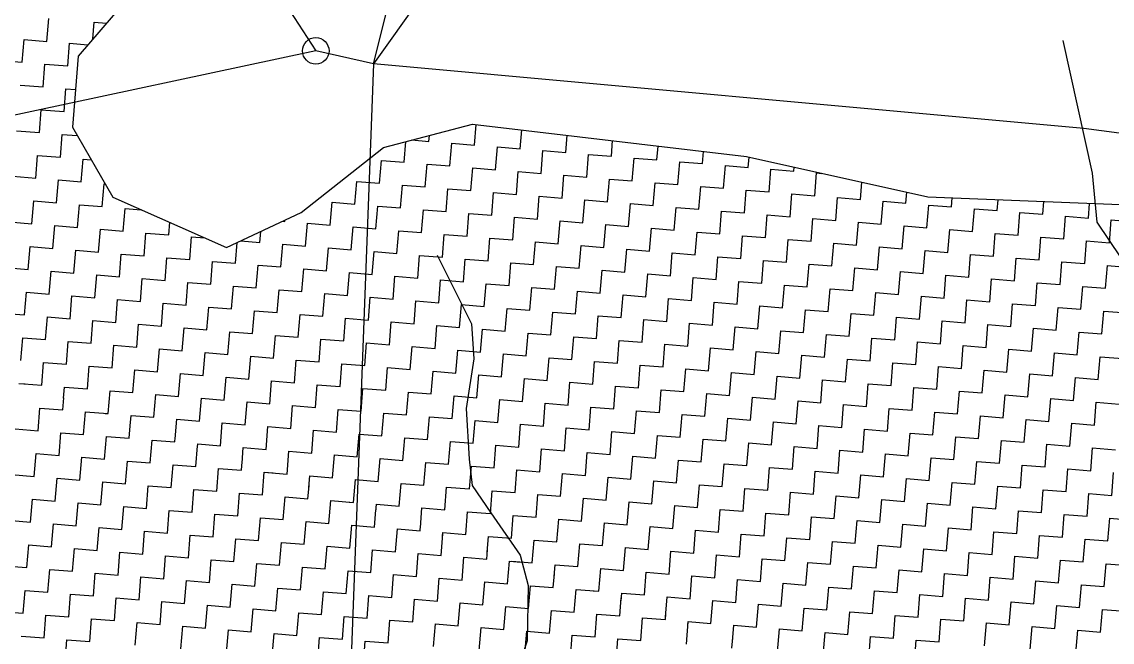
# Model space of a CAD drawing. Header units: metres. Extents: x 286589 to 288713, y 2001360 to 2004418.
# Drawn here: x 286990.5 to 287240, y 2003265.2 to 2003407.2 of the extents above; entities that cross this region are included whole.
import ezdxf

# ---------------------------------------------------------------- set-up
doc = ezdxf.new("R2010")
doc.units = ezdxf.units.M
doc.header["$MEASUREMENT"] = 0
for name, color, linetype in [('LINE_WATER', 4, 'Continuous'), ('POLY_HATCH', 12, 'Continuous'), ('POLY_PARCEL', 6, 'Continuous')]:
    doc.layers.add(name, color=color, linetype=linetype)

msp = doc.modelspace()

# ---------------------------------------------------------------- linework, layer by layer
msp.add_circle((287057.8, 2003400.57), 3.04)
at = {"layer": 'LINE_WATER'}
for p, q in [((287235.52, 2003372.61), (287228.86, 2003402.93)), ((287236.59, 2003361.4), (287235.52, 2003372.61)), ((287244.74, 2003349.23), (287236.59, 2003361.4)), ((287085.57, 2003353.79), (287093.42, 2003338.06)), ((287093.42, 2003338.06), (287093.96, 2003330.08)), ((287093.96, 2003330.08), (287092.24, 2003318.7)), ((287092.24, 2003318.7), (287092.89, 2003307.14)), ((287092.89, 2003307.14), (287093.59, 2003301.12)), ((287093.59, 2003301.12), (287097.84, 2003294.82)), ((287097.84, 2003294.82), (287104.6, 2003285.14)), ((287104.6, 2003285.14), (287106.42, 2003278.24)), ((287106.42, 2003278.24), (287106.18, 2003265.55)), ((287106.18, 2003265.55), (287104.09, 2003259.37))]:
    msp.add_line(p, q, dxfattribs=at)
at = {"layer": 'POLY_HATCH'}
for p, q in [((287013.8, 2003411.44), (287003.44, 2003399.39)), ((287003.44, 2003399.39), (287002.11, 2003383.09)), ((287002.11, 2003383.09), (287011.36, 2003367.09)), ((287073.28, 2003378.46), (287093.66, 2003383.83)), ((287093.66, 2003383.83), (287156.4, 2003376.37)), ((287054.48, 2003363.58), (287073.28, 2003378.46)), ((287156.4, 2003376.37), (287197.87, 2003367.13)), ((287011.36, 2003367.09), (287037.4, 2003355.59)), ((287197.87, 2003367.13), (287253.99, 2003364.9)), ((287037.4, 2003355.59), (287054.48, 2003363.58))]:
    msp.add_line(p, q, dxfattribs=at)
at = {"layer": 'POLY_HATCH', "linetype": 'Continuous'}
for p, q in [((286996.27, 2003402.75), (286996.69, 2003407.97)), ((287006.82, 2003403.32), (287007.13, 2003407.12)), ((287007.13, 2003407.12), (287009.89, 2003406.89)), ((286990.62, 2003397.96), (286991.05, 2003403.17)), ((286991.05, 2003403.17), (286996.27, 2003402.75)), ((287001.06, 2003397.11), (287001.48, 2003402.32)), ((287001.48, 2003402.32), (287005.67, 2003401.98)), ((286985.4, 2003398.38), (286990.62, 2003397.96)), ((286995.41, 2003392.31), (286995.84, 2003397.53)), ((286995.84, 2003397.53), (287001.06, 2003397.11)), ((286990.2, 2003392.74), (286995.41, 2003392.31)), ((287000.21, 2003386.67), (287000.63, 2003391.89)), ((287000.63, 2003391.89), (287002.81, 2003391.71)), ((286994.56, 2003381.88), (286994.99, 2003387.09)), ((286994.99, 2003387.09), (287000.21, 2003386.67)), ((287094.13, 2003379.01), (287094.52, 2003383.73)), ((286989.35, 2003382.3), (286994.56, 2003381.88)), ((286999.36, 2003376.23), (286999.78, 2003381.45)), ((286999.78, 2003381.45), (287003.22, 2003381.17)), ((287083.7, 2003379.86), (287083.81, 2003381.23)), ((287104.57, 2003378.16), (287104.92, 2003382.49)), ((287115.01, 2003377.31), (287115.33, 2003381.25)), ((287078.05, 2003375.07), (287078.44, 2003379.82)), ((287079.82, 2003380.18), (287083.7, 2003379.86)), ((287088.49, 2003374.22), (287088.91, 2003379.44)), ((287088.91, 2003379.44), (287094.13, 2003379.01)), ((287098.93, 2003373.37), (287099.35, 2003378.59)), ((287099.35, 2003378.59), (287104.57, 2003378.16)), ((287125.44, 2003376.46), (287125.73, 2003380.02)), ((287135.88, 2003375.61), (287136.14, 2003378.78)), ((286993.71, 2003371.44), (286994.14, 2003376.66)), ((286994.14, 2003376.66), (286999.36, 2003376.23)), ((287004.15, 2003370.59), (287004.57, 2003375.81)), ((287004.57, 2003375.81), (287006.41, 2003375.66)), ((287072.41, 2003370.28), (287072.84, 2003375.5)), ((287072.84, 2003375.5), (287078.05, 2003375.07)), ((287109.36, 2003372.52), (287109.79, 2003377.74)), ((287109.79, 2003377.74), (287115.01, 2003377.31)), ((287119.8, 2003371.67), (287120.22, 2003376.89)), ((287120.22, 2003376.89), (287125.44, 2003376.46)), ((287130.23, 2003370.82), (287130.66, 2003376.04)), ((287130.66, 2003376.04), (287135.88, 2003375.61)), ((287146.31, 2003374.76), (287146.54, 2003377.54)), ((287156.75, 2003373.91), (287156.94, 2003376.25)), ((287082.85, 2003369.43), (287083.27, 2003374.65)), ((287083.27, 2003374.65), (287088.49, 2003374.22)), ((287093.28, 2003368.58), (287093.71, 2003373.8)), ((287093.71, 2003373.8), (287098.93, 2003373.37)), ((287103.72, 2003367.73), (287104.14, 2003372.94)), ((287104.14, 2003372.94), (287109.36, 2003372.52)), ((287140.67, 2003369.97), (287141.1, 2003375.19)), ((287141.1, 2003375.19), (287146.31, 2003374.76)), ((287151.11, 2003369.12), (287151.53, 2003374.33)), ((287151.53, 2003374.33), (287156.75, 2003373.91)), ((287161.54, 2003368.27), (287161.97, 2003373.48)), ((287161.97, 2003373.48), (287167.19, 2003373.06)), ((287167.19, 2003373.06), (287167.26, 2003373.95)), ((286988.49, 2003371.87), (286993.71, 2003371.44)), ((286998.51, 2003365.8), (286998.93, 2003371.02)), ((286998.93, 2003371.02), (287004.15, 2003370.59)), ((287066.77, 2003365.49), (287067.19, 2003370.7)), ((287067.19, 2003370.7), (287072.41, 2003370.28)), ((287114.15, 2003366.88), (287114.58, 2003372.09)), ((287114.58, 2003372.09), (287119.8, 2003371.67)), ((287124.59, 2003366.03), (287125.02, 2003371.24)), ((287125.02, 2003371.24), (287130.23, 2003370.82)), ((287135.03, 2003365.17), (287135.45, 2003370.39)), ((287135.45, 2003370.39), (287140.67, 2003369.97)), ((287171.98, 2003367.42), (287172.4, 2003372.63)), ((287172.4, 2003372.63), (287173.61, 2003372.53)), ((287182.42, 2003366.56), (287182.74, 2003370.5)), ((287008.94, 2003364.95), (287009.37, 2003370.16)), ((287009.37, 2003370.16), (287009.6, 2003370.15)), ((287077.2, 2003364.64), (287077.63, 2003369.85)), ((287077.63, 2003369.85), (287082.85, 2003369.43)), ((287087.64, 2003363.78), (287088.06, 2003369)), ((287088.06, 2003369), (287093.28, 2003368.58)), ((287098.07, 2003362.93), (287098.5, 2003368.15)), ((287098.5, 2003368.15), (287103.72, 2003367.73)), ((287145.46, 2003364.32), (287145.89, 2003369.54)), ((287145.89, 2003369.54), (287151.11, 2003369.12)), ((287155.9, 2003363.47), (287156.32, 2003368.69)), ((287156.32, 2003368.69), (287161.54, 2003368.27)), ((287192.85, 2003365.71), (287193.05, 2003368.2)), ((286992.86, 2003361), (286993.29, 2003366.22)), ((286993.29, 2003366.22), (286998.51, 2003365.8)), ((287003.3, 2003360.15), (287003.72, 2003365.37)), ((287003.72, 2003365.37), (287008.94, 2003364.95)), ((287061.12, 2003360.69), (287061.55, 2003365.91)), ((287061.55, 2003365.91), (287066.77, 2003365.49)), ((287108.51, 2003362.08), (287108.94, 2003367.3)), ((287108.94, 2003367.3), (287114.15, 2003366.88)), ((287118.95, 2003361.23), (287119.37, 2003366.45)), ((287119.37, 2003366.45), (287124.59, 2003366.03)), ((287129.38, 2003360.38), (287129.81, 2003365.6)), ((287129.81, 2003365.6), (287135.03, 2003365.17)), ((287166.34, 2003362.62), (287166.76, 2003367.84)), ((287166.76, 2003367.84), (287171.98, 2003367.42)), ((287176.77, 2003361.77), (287177.2, 2003366.99)), ((287177.2, 2003366.99), (287182.42, 2003366.56)), ((287187.21, 2003360.92), (287187.63, 2003366.14)), ((287187.63, 2003366.14), (287192.85, 2003365.71)), ((287203.29, 2003364.86), (287203.45, 2003366.91)), ((287213.72, 2003364.01), (287213.93, 2003366.49)), ((287224.16, 2003363.16), (287224.4, 2003366.08)), ((287234.6, 2003362.31), (287234.87, 2003365.66)), ((287013.73, 2003359.3), (287014.16, 2003364.52)), ((287014.16, 2003364.52), (287017.87, 2003364.22)), ((287071.56, 2003359.84), (287071.98, 2003365.06)), ((287071.98, 2003365.06), (287077.2, 2003364.64)), ((287082, 2003358.99), (287082.42, 2003364.21)), ((287082.42, 2003364.21), (287087.64, 2003363.78)), ((287092.43, 2003358.14), (287092.86, 2003363.36)), ((287092.86, 2003363.36), (287098.07, 2003362.93)), ((287139.82, 2003359.53), (287140.25, 2003364.75)), ((287140.25, 2003364.75), (287145.46, 2003364.32)), ((287150.26, 2003358.68), (287150.68, 2003363.9)), ((287150.68, 2003363.9), (287155.9, 2003363.47)), ((287160.69, 2003357.83), (287161.12, 2003363.05)), ((287161.12, 2003363.05), (287166.34, 2003362.62)), ((287197.64, 2003360.07), (287198.07, 2003365.29)), ((287198.07, 2003365.29), (287203.29, 2003364.86)), ((287208.08, 2003359.22), (287208.51, 2003364.44)), ((287208.51, 2003364.44), (287213.72, 2003364.01)), ((287218.52, 2003358.37), (287218.94, 2003363.59)), ((287218.94, 2003363.59), (287224.16, 2003363.16)), ((286987.64, 2003361.43), (286992.86, 2003361)), ((286997.66, 2003355.36), (286998.08, 2003360.58)), ((286998.08, 2003360.58), (287003.3, 2003360.15)), ((287024.17, 2003358.45), (287024.41, 2003361.33)), ((287050.21, 2003361.58), (287050.69, 2003361.54)), ((287050.69, 2003361.54), (287050.71, 2003361.81)), ((287055.48, 2003355.9), (287055.9, 2003361.12)), ((287055.9, 2003361.12), (287061.12, 2003360.69)), ((287102.87, 2003357.29), (287103.29, 2003362.51)), ((287103.29, 2003362.51), (287108.51, 2003362.08)), ((287113.3, 2003356.44), (287113.73, 2003361.66)), ((287113.73, 2003361.66), (287118.95, 2003361.23)), ((287123.74, 2003355.59), (287124.17, 2003360.81)), ((287124.17, 2003360.81), (287129.38, 2003360.38)), ((287171.13, 2003356.98), (287171.55, 2003362.2)), ((287171.55, 2003362.2), (287176.77, 2003361.77)), ((287181.56, 2003356.13), (287181.99, 2003361.35)), ((287181.99, 2003361.35), (287187.21, 2003360.92)), ((287192, 2003355.28), (287192.43, 2003360.5)), ((287192.43, 2003360.5), (287197.64, 2003360.07)), ((287228.95, 2003357.52), (287229.38, 2003362.74)), ((287229.38, 2003362.74), (287234.6, 2003362.31)), ((287239.39, 2003356.67), (287239.81, 2003361.89)), ((287239.81, 2003361.89), (287245.03, 2003361.46)), ((287008.09, 2003354.51), (287008.52, 2003359.73)), ((287008.52, 2003359.73), (287013.73, 2003359.3)), ((287018.53, 2003353.66), (287018.95, 2003358.88)), ((287018.95, 2003358.88), (287024.17, 2003358.45)), ((287028.96, 2003352.81), (287029.39, 2003358.03)), ((287029.39, 2003358.03), (287032.45, 2003357.78)), ((287045.04, 2003356.75), (287045.25, 2003359.26)), ((287065.92, 2003355.05), (287066.34, 2003360.27)), ((287066.34, 2003360.27), (287071.56, 2003359.84)), ((287076.35, 2003354.2), (287076.78, 2003359.42)), ((287076.78, 2003359.42), (287082, 2003358.99)), ((287086.79, 2003353.35), (287087.21, 2003358.57)), ((287087.21, 2003358.57), (287092.43, 2003358.14)), ((287134.18, 2003354.74), (287134.6, 2003359.96)), ((287134.6, 2003359.96), (287139.82, 2003359.53)), ((287144.61, 2003353.89), (287145.04, 2003359.11)), ((287145.04, 2003359.11), (287150.26, 2003358.68)), ((287155.05, 2003353.04), (287155.47, 2003358.25)), ((287155.47, 2003358.25), (287160.69, 2003357.83)), ((287202.44, 2003354.43), (287202.86, 2003359.65)), ((287202.86, 2003359.65), (287208.08, 2003359.22)), ((287212.87, 2003353.58), (287213.3, 2003358.79)), ((287213.3, 2003358.79), (287218.52, 2003358.37)), ((287223.31, 2003352.73), (287223.73, 2003357.94)), ((287223.73, 2003357.94), (287228.95, 2003357.52)), ((286992.01, 2003350.57), (286992.44, 2003355.79)), ((286992.44, 2003355.79), (286997.66, 2003355.36)), ((287039.4, 2003351.96), (287039.79, 2003356.71)), ((287040.65, 2003357.11), (287045.04, 2003356.75)), ((287049.84, 2003351.11), (287050.26, 2003356.33)), ((287050.26, 2003356.33), (287055.48, 2003355.9)), ((287060.27, 2003350.26), (287060.7, 2003355.47)), ((287060.7, 2003355.47), (287065.92, 2003355.05)), ((287097.22, 2003352.5), (287097.65, 2003357.72)), ((287097.65, 2003357.72), (287102.87, 2003357.29)), ((287107.66, 2003351.65), (287108.09, 2003356.86)), ((287108.09, 2003356.86), (287113.3, 2003356.44)), ((287118.1, 2003350.8), (287118.52, 2003356.01)), ((287118.52, 2003356.01), (287123.74, 2003355.59)), ((287165.48, 2003352.19), (287165.91, 2003357.4)), ((287165.91, 2003357.4), (287171.13, 2003356.98)), ((287175.92, 2003351.34), (287176.35, 2003356.55)), ((287176.35, 2003356.55), (287181.56, 2003356.13)), ((287186.36, 2003350.48), (287186.78, 2003355.7)), ((287186.78, 2003355.7), (287192, 2003355.28)), ((287233.75, 2003351.87), (287234.17, 2003357.09)), ((287234.17, 2003357.09), (287239.39, 2003356.67)), ((287002.45, 2003349.72), (287002.87, 2003354.94)), ((287002.87, 2003354.94), (287008.09, 2003354.51)), ((287012.88, 2003348.87), (287013.31, 2003354.08)), ((287013.31, 2003354.08), (287018.53, 2003353.66)), ((287023.32, 2003348.02), (287023.75, 2003353.23)), ((287023.75, 2003353.23), (287028.96, 2003352.81)), ((287070.71, 2003349.41), (287071.13, 2003354.62)), ((287071.13, 2003354.62), (287076.35, 2003354.2)), ((287081.14, 2003348.56), (287081.57, 2003353.77)), ((287081.57, 2003353.77), (287086.79, 2003353.35)), ((287091.58, 2003347.7), (287092.01, 2003352.92)), ((287092.01, 2003352.92), (287097.22, 2003352.5)), ((287128.53, 2003349.95), (287128.96, 2003355.16)), ((287128.96, 2003355.16), (287134.18, 2003354.74)), ((287138.97, 2003349.09), (287139.39, 2003354.31)), ((287139.39, 2003354.31), (287144.61, 2003353.89)), ((287149.41, 2003348.24), (287149.83, 2003353.46)), ((287149.83, 2003353.46), (287155.05, 2003353.04)), ((287196.79, 2003349.63), (287197.22, 2003354.85)), ((287197.22, 2003354.85), (287202.44, 2003354.43)), ((287207.23, 2003348.78), (287207.65, 2003354)), ((287207.65, 2003354), (287212.87, 2003353.58)), ((287217.67, 2003347.93), (287218.09, 2003353.15)), ((287218.09, 2003353.15), (287223.31, 2003352.73)), ((286986.79, 2003350.99), (286992.01, 2003350.57)), ((287033.76, 2003347.17), (287034.18, 2003352.38)), ((287034.18, 2003352.38), (287039.4, 2003351.96)), ((287044.19, 2003346.31), (287044.62, 2003351.53)), ((287044.62, 2003351.53), (287049.84, 2003351.11)), ((287054.63, 2003345.46), (287055.05, 2003350.68)), ((287055.05, 2003350.68), (287060.27, 2003350.26)), ((287102.02, 2003346.85), (287102.44, 2003352.07)), ((287102.44, 2003352.07), (287107.66, 2003351.65)), ((287112.45, 2003346), (287112.88, 2003351.22)), ((287112.88, 2003351.22), (287118.1, 2003350.8)), ((287159.84, 2003347.39), (287160.27, 2003352.61)), ((287160.27, 2003352.61), (287165.48, 2003352.19)), ((287170.28, 2003346.54), (287170.7, 2003351.76)), ((287170.7, 2003351.76), (287175.92, 2003351.34)), ((287180.71, 2003345.69), (287181.14, 2003350.91)), ((287181.14, 2003350.91), (287186.36, 2003350.48)), ((287228.1, 2003347.08), (287228.53, 2003352.3)), ((287228.53, 2003352.3), (287233.75, 2003351.87)), ((287238.54, 2003346.23), (287238.96, 2003351.45)), ((287238.96, 2003351.45), (287244.18, 2003351.02)), ((286996.8, 2003344.92), (286997.23, 2003350.14)), ((286997.23, 2003350.14), (287002.45, 2003349.72)), ((287007.24, 2003344.07), (287007.67, 2003349.29)), ((287007.67, 2003349.29), (287012.88, 2003348.87)), ((287017.68, 2003343.22), (287018.1, 2003348.44)), ((287018.1, 2003348.44), (287023.32, 2003348.02)), ((287065.07, 2003344.61), (287065.49, 2003349.83)), ((287065.49, 2003349.83), (287070.71, 2003349.41)), ((287075.5, 2003343.76), (287075.93, 2003348.98)), ((287075.93, 2003348.98), (287081.14, 2003348.56)), ((287085.94, 2003342.91), (287086.36, 2003348.13)), ((287086.36, 2003348.13), (287091.58, 2003347.7)), ((287122.89, 2003345.15), (287123.31, 2003350.37)), ((287123.31, 2003350.37), (287128.53, 2003349.95)), ((287133.33, 2003344.3), (287133.75, 2003349.52)), ((287133.75, 2003349.52), (287138.97, 2003349.09)), ((287143.76, 2003343.45), (287144.19, 2003348.67)), ((287144.19, 2003348.67), (287149.41, 2003348.24)), ((287191.15, 2003344.84), (287191.58, 2003350.06)), ((287191.58, 2003350.06), (287196.79, 2003349.63)), ((287201.59, 2003343.99), (287202.01, 2003349.21)), ((287202.01, 2003349.21), (287207.23, 2003348.78)), ((287212.02, 2003343.14), (287212.45, 2003348.36)), ((287212.45, 2003348.36), (287217.67, 2003347.93)), ((287028.11, 2003342.37), (287028.54, 2003347.59)), ((287028.54, 2003347.59), (287033.76, 2003347.17)), ((287038.55, 2003341.52), (287038.97, 2003346.74)), ((287038.97, 2003346.74), (287044.19, 2003346.31)), ((287048.99, 2003340.67), (287049.41, 2003345.89)), ((287049.41, 2003345.89), (287054.63, 2003345.46)), ((287096.37, 2003342.06), (287096.8, 2003347.28)), ((287096.8, 2003347.28), (287102.02, 2003346.85)), ((287106.81, 2003341.21), (287107.24, 2003346.43)), ((287107.24, 2003346.43), (287112.45, 2003346)), ((287117.25, 2003340.36), (287117.67, 2003345.58)), ((287117.67, 2003345.58), (287122.89, 2003345.15)), ((287154.2, 2003342.6), (287154.62, 2003347.82)), ((287154.62, 2003347.82), (287159.84, 2003347.39)), ((287164.63, 2003341.75), (287165.06, 2003346.97)), ((287165.06, 2003346.97), (287170.28, 2003346.54)), ((287175.07, 2003340.9), (287175.5, 2003346.12)), ((287175.5, 2003346.12), (287180.71, 2003345.69)), ((287222.46, 2003342.29), (287222.88, 2003347.51)), ((287222.88, 2003347.51), (287228.1, 2003347.08)), ((287232.89, 2003341.44), (287233.32, 2003346.66)), ((287233.32, 2003346.66), (287238.54, 2003346.23)), ((286991.16, 2003340.13), (286991.59, 2003345.35)), ((286991.59, 2003345.35), (286996.8, 2003344.92)), ((287001.6, 2003339.28), (287002.02, 2003344.5)), ((287002.02, 2003344.5), (287007.24, 2003344.07)), ((287012.03, 2003338.43), (287012.46, 2003343.65)), ((287012.46, 2003343.65), (287017.68, 2003343.22)), ((287059.42, 2003339.82), (287059.85, 2003345.04)), ((287059.85, 2003345.04), (287065.07, 2003344.61)), ((287069.86, 2003338.97), (287070.28, 2003344.19)), ((287070.28, 2003344.19), (287075.5, 2003343.76)), ((287080.29, 2003338.12), (287080.72, 2003343.34)), ((287080.72, 2003343.34), (287085.94, 2003342.91)), ((287127.68, 2003339.51), (287128.11, 2003344.73)), ((287128.11, 2003344.73), (287133.33, 2003344.3)), ((287138.12, 2003338.66), (287138.54, 2003343.88)), ((287138.54, 2003343.88), (287143.76, 2003343.45)), ((287148.55, 2003337.81), (287148.98, 2003343.03)), ((287148.98, 2003343.03), (287154.2, 2003342.6)), ((287185.51, 2003340.05), (287185.93, 2003345.27)), ((287185.93, 2003345.27), (287191.15, 2003344.84)), ((287195.94, 2003339.2), (287196.37, 2003344.42)), ((287196.37, 2003344.42), (287201.59, 2003343.99)), ((287206.38, 2003338.35), (287206.8, 2003343.57)), ((287206.8, 2003343.57), (287212.02, 2003343.14)), ((286985.94, 2003340.56), (286991.16, 2003340.13)), ((287022.47, 2003337.58), (287022.89, 2003342.8)), ((287022.89, 2003342.8), (287028.11, 2003342.37)), ((287032.91, 2003336.73), (287033.33, 2003341.95)), ((287033.33, 2003341.95), (287038.55, 2003341.52)), ((287043.34, 2003335.88), (287043.77, 2003341.1)), ((287043.77, 2003341.1), (287048.99, 2003340.67)), ((287090.73, 2003337.27), (287091.16, 2003342.49)), ((287091.16, 2003342.49), (287096.37, 2003342.06)), ((287101.17, 2003336.42), (287101.59, 2003341.64)), ((287101.59, 2003341.64), (287106.81, 2003341.21)), ((287111.6, 2003335.57), (287112.03, 2003340.79)), ((287112.03, 2003340.79), (287117.25, 2003340.36)), ((287158.99, 2003336.96), (287159.42, 2003342.18)), ((287159.42, 2003342.18), (287164.63, 2003341.75)), ((287169.43, 2003336.11), (287169.85, 2003341.32)), ((287169.85, 2003341.32), (287175.07, 2003340.9)), ((287179.86, 2003335.26), (287180.29, 2003340.47)), ((287180.29, 2003340.47), (287185.51, 2003340.05)), ((287216.82, 2003337.5), (287217.24, 2003342.71)), ((287217.24, 2003342.71), (287222.46, 2003342.29)), ((287227.25, 2003336.65), (287227.68, 2003341.86)), ((287227.68, 2003341.86), (287232.89, 2003341.44)), ((287237.69, 2003335.8), (287238.11, 2003341.01)), ((287238.11, 2003341.01), (287243.33, 2003340.59)), ((286995.95, 2003334.49), (286996.38, 2003339.71)), ((286996.38, 2003339.71), (287001.6, 2003339.28)), ((287006.39, 2003333.64), (287006.82, 2003338.86)), ((287006.82, 2003338.86), (287012.03, 2003338.43)), ((287016.83, 2003332.79), (287017.25, 2003338.01)), ((287017.25, 2003338.01), (287022.47, 2003337.58)), ((287053.78, 2003335.03), (287054.2, 2003340.25)), ((287054.2, 2003340.25), (287059.42, 2003339.82)), ((287064.21, 2003334.18), (287064.64, 2003339.4)), ((287064.64, 2003339.4), (287069.86, 2003338.97)), ((287074.65, 2003333.33), (287075.08, 2003338.54)), ((287075.08, 2003338.54), (287080.29, 2003338.12)), ((287122.04, 2003334.72), (287122.46, 2003339.93)), ((287122.46, 2003339.93), (287127.68, 2003339.51)), ((287132.47, 2003333.87), (287132.9, 2003339.08)), ((287132.9, 2003339.08), (287138.12, 2003338.66)), ((287142.91, 2003333.02), (287143.34, 2003338.23)), ((287143.34, 2003338.23), (287148.55, 2003337.81)), ((287190.3, 2003334.41), (287190.72, 2003339.62)), ((287190.72, 2003339.62), (287195.94, 2003339.2)), ((287200.74, 2003333.55), (287201.16, 2003338.77)), ((287201.16, 2003338.77), (287206.38, 2003338.35)), ((287211.17, 2003332.7), (287211.6, 2003337.92)), ((287211.6, 2003337.92), (287216.82, 2003337.5)), ((287027.26, 2003331.94), (287027.69, 2003337.15)), ((287027.69, 2003337.15), (287032.91, 2003336.73)), ((287037.7, 2003331.09), (287038.12, 2003336.3)), ((287038.12, 2003336.3), (287043.34, 2003335.88)), ((287048.13, 2003330.24), (287048.56, 2003335.45)), ((287048.56, 2003335.45), (287053.78, 2003335.03)), ((287085.09, 2003332.48), (287085.51, 2003337.69)), ((287085.51, 2003337.69), (287090.73, 2003337.27)), ((287095.52, 2003331.63), (287095.95, 2003336.84)), ((287095.95, 2003336.84), (287101.17, 2003336.42)), ((287105.96, 2003330.77), (287106.38, 2003335.99)), ((287106.38, 2003335.99), (287111.6, 2003335.57)), ((287153.35, 2003332.16), (287153.77, 2003337.38)), ((287153.77, 2003337.38), (287158.99, 2003336.96)), ((287163.78, 2003331.31), (287164.21, 2003336.53)), ((287164.21, 2003336.53), (287169.43, 2003336.11)), ((287174.22, 2003330.46), (287174.65, 2003335.68)), ((287174.65, 2003335.68), (287179.86, 2003335.26)), ((287221.61, 2003331.85), (287222.03, 2003337.07)), ((287222.03, 2003337.07), (287227.25, 2003336.65)), ((287232.04, 2003331), (287232.47, 2003336.22)), ((287232.47, 2003336.22), (287237.69, 2003335.8)), ((286990.31, 2003329.7), (286990.74, 2003334.91)), ((286990.74, 2003334.91), (286995.95, 2003334.49)), ((287000.75, 2003328.84), (287001.17, 2003334.06)), ((287001.17, 2003334.06), (287006.39, 2003333.64)), ((287011.18, 2003327.99), (287011.61, 2003333.21)), ((287011.61, 2003333.21), (287016.83, 2003332.79)), ((287058.57, 2003329.38), (287059, 2003334.6)), ((287059, 2003334.6), (287064.21, 2003334.18)), ((287069.01, 2003328.53), (287069.43, 2003333.75)), ((287069.43, 2003333.75), (287074.65, 2003333.33)), ((287116.4, 2003329.92), (287116.82, 2003335.14)), ((287116.82, 2003335.14), (287122.04, 2003334.72)), ((287126.83, 2003329.07), (287127.26, 2003334.29)), ((287127.26, 2003334.29), (287132.47, 2003333.87)), ((287137.27, 2003328.22), (287137.69, 2003333.44)), ((287137.69, 2003333.44), (287142.91, 2003333.02)), ((287184.66, 2003329.61), (287185.08, 2003334.83)), ((287185.08, 2003334.83), (287190.3, 2003334.41)), ((287195.09, 2003328.76), (287195.52, 2003333.98)), ((287195.52, 2003333.98), (287200.74, 2003333.55)), ((287205.53, 2003327.91), (287205.95, 2003333.13)), ((287205.95, 2003333.13), (287211.17, 2003332.7)), ((287021.62, 2003327.14), (287022.04, 2003332.36)), ((287022.04, 2003332.36), (287027.26, 2003331.94)), ((287032.06, 2003326.29), (287032.48, 2003331.51)), ((287032.48, 2003331.51), (287037.7, 2003331.09)), ((287042.49, 2003325.44), (287042.92, 2003330.66)), ((287042.92, 2003330.66), (287048.13, 2003330.24)), ((287079.44, 2003327.68), (287079.87, 2003332.9)), ((287079.87, 2003332.9), (287085.09, 2003332.48)), ((287089.88, 2003326.83), (287090.3, 2003332.05)), ((287090.3, 2003332.05), (287095.52, 2003331.63)), ((287100.32, 2003325.98), (287100.74, 2003331.2)), ((287100.74, 2003331.2), (287105.96, 2003330.77)), ((287147.7, 2003327.37), (287148.13, 2003332.59)), ((287148.13, 2003332.59), (287153.35, 2003332.16)), ((287158.14, 2003326.52), (287158.57, 2003331.74)), ((287158.57, 2003331.74), (287163.78, 2003331.31)), ((287168.58, 2003325.67), (287169, 2003330.89)), ((287169, 2003330.89), (287174.22, 2003330.46)), ((287215.96, 2003327.06), (287216.39, 2003332.28)), ((287216.39, 2003332.28), (287221.61, 2003331.85)), ((287226.4, 2003326.21), (287226.83, 2003331.43)), ((287226.83, 2003331.43), (287232.04, 2003331)), ((287236.84, 2003325.36), (287237.26, 2003330.58)), ((287237.26, 2003330.58), (287242.48, 2003330.15)), ((286995.1, 2003324.05), (286995.53, 2003329.27)), ((286995.53, 2003329.27), (287000.75, 2003328.84)), ((287005.54, 2003323.2), (287005.96, 2003328.42)), ((287005.96, 2003328.42), (287011.18, 2003327.99)), ((287052.93, 2003324.59), (287053.35, 2003329.81)), ((287053.35, 2003329.81), (287058.57, 2003329.38)), ((287063.36, 2003323.74), (287063.79, 2003328.96)), ((287063.79, 2003328.96), (287069.01, 2003328.53)), ((287073.8, 2003322.89), (287074.23, 2003328.11)), ((287074.23, 2003328.11), (287079.44, 2003327.68)), ((287110.75, 2003325.13), (287111.18, 2003330.35)), ((287111.18, 2003330.35), (287116.4, 2003329.92)), ((287121.19, 2003324.28), (287121.61, 2003329.5)), ((287121.61, 2003329.5), (287126.83, 2003329.07)), ((287131.62, 2003323.43), (287132.05, 2003328.65)), ((287132.05, 2003328.65), (287137.27, 2003328.22)), ((287179.01, 2003324.82), (287179.44, 2003330.04)), ((287179.44, 2003330.04), (287184.66, 2003329.61)), ((287189.45, 2003323.97), (287189.87, 2003329.19)), ((287189.87, 2003329.19), (287195.09, 2003328.76)), ((287199.88, 2003323.12), (287200.31, 2003328.34)), ((287200.31, 2003328.34), (287205.53, 2003327.91)), ((287015.98, 2003322.35), (287016.4, 2003327.57)), ((287016.4, 2003327.57), (287021.62, 2003327.14)), ((287026.41, 2003321.5), (287026.84, 2003326.72)), ((287026.84, 2003326.72), (287032.06, 2003326.29)), ((287036.85, 2003320.65), (287037.27, 2003325.87)), ((287037.27, 2003325.87), (287042.49, 2003325.44)), ((287084.24, 2003322.04), (287084.66, 2003327.26)), ((287084.66, 2003327.26), (287089.88, 2003326.83)), ((287094.67, 2003321.19), (287095.1, 2003326.41)), ((287095.1, 2003326.41), (287100.32, 2003325.98)), ((287105.11, 2003320.34), (287105.53, 2003325.56)), ((287105.53, 2003325.56), (287110.75, 2003325.13)), ((287142.06, 2003322.58), (287142.49, 2003327.8)), ((287142.49, 2003327.8), (287147.7, 2003327.37)), ((287152.5, 2003321.73), (287152.92, 2003326.95)), ((287152.92, 2003326.95), (287158.14, 2003326.52)), ((287162.93, 2003320.88), (287163.36, 2003326.1)), ((287163.36, 2003326.1), (287168.58, 2003325.67)), ((287210.32, 2003322.27), (287210.75, 2003327.49)), ((287210.75, 2003327.49), (287215.96, 2003327.06)), ((287220.76, 2003321.42), (287221.18, 2003326.64)), ((287221.18, 2003326.64), (287226.4, 2003326.21)), ((287231.19, 2003320.57), (287231.62, 2003325.78)), ((287231.62, 2003325.78), (287236.84, 2003325.36)), ((286989.89, 2003324.48), (286991.3, 2003324.36)), ((286991.03, 2003324.38), (286995.1, 2003324.05)), ((287000.11, 2003321.08), (287000.32, 2003323.63)), ((287000.32, 2003323.63), (287005.54, 2003323.2)), ((287047.28, 2003319.8), (287047.71, 2003325.02)), ((287047.71, 2003325.02), (287052.93, 2003324.59)), ((287057.72, 2003318.95), (287058.15, 2003324.17)), ((287058.15, 2003324.17), (287063.36, 2003323.74)), ((287068.16, 2003318.1), (287068.58, 2003323.32)), ((287068.58, 2003323.32), (287073.8, 2003322.89)), ((287115.54, 2003319.49), (287115.97, 2003324.71)), ((287115.97, 2003324.71), (287121.19, 2003324.28)), ((287125.98, 2003318.64), (287126.41, 2003323.86)), ((287126.41, 2003323.86), (287131.62, 2003323.43)), ((287136.42, 2003317.79), (287136.84, 2003323)), ((287136.84, 2003323), (287142.06, 2003322.58)), ((287173.37, 2003320.03), (287173.79, 2003325.25)), ((287173.79, 2003325.25), (287179.01, 2003324.82)), ((287183.81, 2003319.18), (287184.23, 2003324.39)), ((287184.23, 2003324.39), (287189.45, 2003323.97)), ((287194.24, 2003318.33), (287194.67, 2003323.54)), ((287194.67, 2003323.54), (287199.88, 2003323.12)), ((286999.9, 2003318.41), (287000.12, 2003321.19)), ((287010.33, 2003317.56), (287010.76, 2003322.78)), ((287010.76, 2003322.78), (287015.98, 2003322.35)), ((287020.77, 2003316.71), (287021.19, 2003321.93)), ((287021.19, 2003321.93), (287026.41, 2003321.5)), ((287031.2, 2003315.86), (287031.63, 2003321.07)), ((287031.63, 2003321.07), (287036.85, 2003320.65)), ((287078.59, 2003317.25), (287079.02, 2003322.46)), ((287079.02, 2003322.46), (287084.24, 2003322.04)), ((287089.03, 2003316.4), (287089.45, 2003321.61)), ((287089.45, 2003321.61), (287094.67, 2003321.19)), ((287099.47, 2003315.55), (287099.89, 2003320.76)), ((287099.89, 2003320.76), (287105.11, 2003320.34)), ((287146.85, 2003316.94), (287147.28, 2003322.15)), ((287147.28, 2003322.15), (287152.5, 2003321.73)), ((287157.29, 2003316.08), (287157.71, 2003321.3)), ((287157.71, 2003321.3), (287162.93, 2003320.88)), ((287204.68, 2003317.47), (287205.1, 2003322.69)), ((287205.1, 2003322.69), (287210.32, 2003322.27)), ((287215.11, 2003316.62), (287215.54, 2003321.84)), ((287215.54, 2003321.84), (287220.76, 2003321.42)), ((287225.55, 2003315.77), (287225.98, 2003320.99)), ((287225.98, 2003320.99), (287231.19, 2003320.57)), ((286994.25, 2003313.62), (286994.68, 2003318.83)), ((286994.68, 2003318.83), (286999.9, 2003318.41)), ((287004.69, 2003312.77), (287005.11, 2003317.98)), ((287005.11, 2003317.98), (287010.23, 2003317.57)), ((287041.64, 2003315.01), (287042.07, 2003320.22)), ((287042.07, 2003320.22), (287047.28, 2003319.8)), ((287052.08, 2003314.16), (287052.5, 2003319.37)), ((287052.5, 2003319.37), (287057.72, 2003318.95)), ((287062.51, 2003313.3), (287062.94, 2003318.52)), ((287062.94, 2003318.52), (287068.16, 2003318.1)), ((287109.9, 2003314.69), (287110.33, 2003319.91)), ((287110.33, 2003319.91), (287115.54, 2003319.49)), ((287120.34, 2003313.84), (287120.76, 2003319.06)), ((287120.76, 2003319.06), (287125.98, 2003318.64)), ((287130.77, 2003312.99), (287131.2, 2003318.21)), ((287131.2, 2003318.21), (287136.42, 2003317.79)), ((287167.73, 2003315.23), (287168.15, 2003320.45)), ((287168.15, 2003320.45), (287173.37, 2003320.03)), ((287178.16, 2003314.38), (287178.59, 2003319.6)), ((287178.59, 2003319.6), (287183.81, 2003319.18)), ((287188.6, 2003313.53), (287189.02, 2003318.75)), ((287189.02, 2003318.75), (287194.24, 2003318.33)), ((287235.99, 2003314.92), (287236.41, 2003320.14)), ((287236.41, 2003320.14), (287241.63, 2003319.72)), ((287009.64, 2003317.61), (287010.33, 2003317.56)), ((287015.12, 2003311.91), (287015.43, 2003315.7)), ((287015.42, 2003315.51), (287015.55, 2003317.13)), ((287015.55, 2003317.13), (287020.77, 2003316.71)), ((287025.62, 2003311.8), (287025.99, 2003316.28)), ((287025.99, 2003316.28), (287031.2, 2003315.86)), ((287072.95, 2003312.45), (287073.37, 2003317.67)), ((287073.37, 2003317.67), (287078.59, 2003317.25)), ((287083.39, 2003311.6), (287083.81, 2003316.82)), ((287083.81, 2003316.82), (287089.03, 2003316.4)), ((287093.82, 2003310.75), (287094.25, 2003315.97)), ((287094.25, 2003315.97), (287099.47, 2003315.55)), ((287141.21, 2003312.14), (287141.64, 2003317.36)), ((287141.64, 2003317.36), (287146.85, 2003316.94)), ((287151.65, 2003311.29), (287152.07, 2003316.51)), ((287152.07, 2003316.51), (287157.29, 2003316.08)), ((287162.08, 2003310.44), (287162.51, 2003315.66)), ((287162.51, 2003315.66), (287167.73, 2003315.23)), ((287199.03, 2003312.68), (287199.46, 2003317.9)), ((287199.46, 2003317.9), (287204.68, 2003317.47)), ((287209.47, 2003311.83), (287209.9, 2003317.05)), ((287209.9, 2003317.05), (287215.11, 2003316.62)), ((287219.91, 2003310.98), (287220.33, 2003316.2)), ((287220.33, 2003316.2), (287225.55, 2003315.77)), ((286989.03, 2003314.04), (286994.25, 2003313.62)), ((286999.05, 2003307.97), (286999.47, 2003313.19)), ((286999.47, 2003313.19), (287004.69, 2003312.77)), ((287036, 2003310.21), (287036.42, 2003315.43)), ((287036.42, 2003315.43), (287041.64, 2003315.01)), ((287046.43, 2003309.36), (287046.86, 2003314.58)), ((287046.86, 2003314.58), (287052.08, 2003314.16)), ((287056.87, 2003308.51), (287057.29, 2003313.73)), ((287057.29, 2003313.73), (287062.51, 2003313.3)), ((287104.26, 2003309.9), (287104.68, 2003315.12)), ((287104.68, 2003315.12), (287109.9, 2003314.69)), ((287114.69, 2003309.05), (287115.12, 2003314.27)), ((287115.12, 2003314.27), (287120.34, 2003313.84)), ((287125.13, 2003308.2), (287125.56, 2003313.42)), ((287125.56, 2003313.42), (287130.77, 2003312.99)), ((287172.52, 2003309.59), (287172.94, 2003314.81)), ((287172.94, 2003314.81), (287178.16, 2003314.38)), ((287182.95, 2003308.74), (287183.38, 2003313.96)), ((287183.38, 2003313.96), (287188.6, 2003313.53)), ((287193.39, 2003307.89), (287193.82, 2003313.11)), ((287193.82, 2003313.11), (287199.03, 2003312.68)), ((287230.34, 2003310.13), (287230.77, 2003315.35)), ((287230.77, 2003315.35), (287235.99, 2003314.92)), ((287009.48, 2003307.12), (287009.91, 2003312.34)), ((287009.91, 2003312.34), (287015.12, 2003311.91)), ((287019.92, 2003306.27), (287020.34, 2003311.49)), ((287020.34, 2003311.49), (287025.56, 2003311.06)), ((287025.56, 2003311.06), (287025.64, 2003312.03)), ((287030.72, 2003309.95), (287030.78, 2003310.64)), ((287030.78, 2003310.64), (287036, 2003310.21)), ((287067.31, 2003307.66), (287067.73, 2003312.88)), ((287067.73, 2003312.88), (287072.95, 2003312.45)), ((287077.74, 2003306.81), (287078.17, 2003312.03)), ((287078.17, 2003312.03), (287083.39, 2003311.6)), ((287088.18, 2003305.96), (287088.6, 2003311.18)), ((287088.6, 2003311.18), (287093.82, 2003310.75)), ((287135.57, 2003307.35), (287135.99, 2003312.57)), ((287135.99, 2003312.57), (287141.21, 2003312.14)), ((287146, 2003306.5), (287146.43, 2003311.72)), ((287146.43, 2003311.72), (287151.65, 2003311.29)), ((287156.44, 2003305.65), (287156.86, 2003310.87)), ((287156.86, 2003310.87), (287162.08, 2003310.44)), ((287203.83, 2003307.04), (287204.25, 2003312.26)), ((287204.25, 2003312.26), (287209.47, 2003311.83)), ((287214.26, 2003306.19), (287214.69, 2003311.41)), ((287214.69, 2003311.41), (287219.91, 2003310.98)), ((287224.7, 2003305.34), (287225.12, 2003310.56)), ((287225.12, 2003310.56), (287230.34, 2003310.13)), ((286993.4, 2003303.18), (286993.83, 2003308.4)), ((286993.83, 2003308.4), (286999.05, 2003307.97)), ((287030.35, 2003305.42), (287030.74, 2003310.2)), ((287040.93, 2003306.23), (287041.22, 2003309.79)), ((287041.22, 2003309.79), (287046.43, 2003309.36)), ((287051.23, 2003303.72), (287051.65, 2003308.94)), ((287051.65, 2003308.94), (287056.87, 2003308.51)), ((287061.66, 2003302.87), (287062.09, 2003308.09)), ((287062.09, 2003308.09), (287067.31, 2003307.66)), ((287098.61, 2003305.11), (287099.04, 2003310.33)), ((287099.04, 2003310.33), (287104.26, 2003309.9)), ((287109.05, 2003304.26), (287109.48, 2003309.48)), ((287109.48, 2003309.48), (287114.69, 2003309.05)), ((287119.49, 2003303.41), (287119.91, 2003308.63)), ((287119.91, 2003308.63), (287125.13, 2003308.2)), ((287166.87, 2003304.8), (287167.3, 2003310.02)), ((287167.3, 2003310.02), (287172.52, 2003309.59)), ((287177.31, 2003303.95), (287177.74, 2003309.17)), ((287177.74, 2003309.17), (287182.95, 2003308.74)), ((287187.75, 2003303.1), (287188.17, 2003308.31)), ((287188.17, 2003308.31), (287193.39, 2003307.89)), ((287235.14, 2003304.49), (287235.56, 2003309.7)), ((287235.56, 2003309.7), (287240.78, 2003309.28)), ((287003.84, 2003302.33), (287004.26, 2003307.55)), ((287004.26, 2003307.55), (287009.48, 2003307.12)), ((287014.27, 2003301.48), (287014.7, 2003306.7)), ((287014.7, 2003306.7), (287019.92, 2003306.27)), ((287024.71, 2003300.63), (287025.14, 2003305.85)), ((287025.14, 2003305.85), (287030.35, 2003305.42)), ((287040.79, 2003304.57), (287040.95, 2003306.53)), ((287072.1, 2003302.02), (287072.52, 2003307.24)), ((287072.52, 2003307.24), (287077.74, 2003306.81)), ((287082.53, 2003301.17), (287082.96, 2003306.39)), ((287082.96, 2003306.39), (287088.18, 2003305.96)), ((287092.97, 2003300.32), (287093.4, 2003305.53)), ((287093.4, 2003305.53), (287098.61, 2003305.11)), ((287129.92, 2003302.56), (287130.35, 2003307.78)), ((287130.35, 2003307.78), (287135.57, 2003307.35)), ((287140.36, 2003301.71), (287140.78, 2003306.92)), ((287140.78, 2003306.92), (287146, 2003306.5)), ((287150.8, 2003300.86), (287151.22, 2003306.07)), ((287151.22, 2003306.07), (287156.44, 2003305.65)), ((287198.18, 2003302.25), (287198.61, 2003307.46)), ((287198.61, 2003307.46), (287203.83, 2003307.04)), ((287208.62, 2003301.4), (287209.04, 2003306.61)), ((287209.04, 2003306.61), (287214.26, 2003306.19)), ((287219.06, 2003300.54), (287219.48, 2003305.76)), ((287219.48, 2003305.76), (287224.7, 2003305.34)), ((286988.18, 2003303.61), (286993.4, 2003303.18)), ((287035.15, 2003299.78), (287035.57, 2003305)), ((287035.57, 2003305), (287040.79, 2003304.57)), ((287045.58, 2003298.93), (287046.01, 2003304.14)), ((287046.01, 2003304.14), (287048.07, 2003303.98)), ((287046.86, 2003304.07), (287051.23, 2003303.72)), ((287056.23, 2003300.67), (287056.44, 2003303.29)), ((287056.44, 2003303.29), (287061.66, 2003302.87)), ((287103.41, 2003299.47), (287103.83, 2003304.68)), ((287103.83, 2003304.68), (287109.05, 2003304.26)), ((287113.84, 2003298.62), (287114.27, 2003303.83)), ((287114.27, 2003303.83), (287119.49, 2003303.41)), ((287161.23, 2003300.01), (287161.66, 2003305.22)), ((287161.66, 2003305.22), (287166.87, 2003304.8)), ((287171.67, 2003299.15), (287172.09, 2003304.37)), ((287172.09, 2003304.37), (287177.31, 2003303.95)), ((287182.1, 2003298.3), (287182.53, 2003303.52)), ((287182.53, 2003303.52), (287187.75, 2003303.1)), ((287229.49, 2003299.69), (287229.92, 2003304.91)), ((287229.92, 2003304.91), (287235.14, 2003304.49)), ((287239.93, 2003298.84), (287240.35, 2003304.06)), ((286998.19, 2003297.54), (286998.62, 2003302.75)), ((286998.62, 2003302.75), (287003.84, 2003302.33)), ((287008.63, 2003296.69), (287009.06, 2003301.9)), ((287009.06, 2003301.9), (287014.27, 2003301.48)), ((287019.07, 2003295.84), (287019.49, 2003301.05)), ((287019.49, 2003301.05), (287024.71, 2003300.63)), ((287056.02, 2003298.08), (287056.26, 2003301.04)), ((287066.46, 2003297.23), (287066.88, 2003302.44)), ((287066.88, 2003302.44), (287072.1, 2003302.02)), ((287076.89, 2003296.37), (287077.32, 2003301.59)), ((287077.32, 2003301.59), (287082.53, 2003301.17)), ((287087.33, 2003295.52), (287087.75, 2003300.74)), ((287087.75, 2003300.74), (287092.97, 2003300.32)), ((287124.28, 2003297.76), (287124.7, 2003302.98)), ((287124.7, 2003302.98), (287129.92, 2003302.56)), ((287134.72, 2003296.91), (287135.14, 2003302.13)), ((287135.14, 2003302.13), (287140.36, 2003301.71)), ((287145.15, 2003296.06), (287145.58, 2003301.28)), ((287145.58, 2003301.28), (287150.8, 2003300.86)), ((287192.54, 2003297.45), (287192.97, 2003302.67)), ((287192.97, 2003302.67), (287198.18, 2003302.25)), ((287202.98, 2003296.6), (287203.4, 2003301.82)), ((287203.4, 2003301.82), (287208.62, 2003301.4)), ((287213.41, 2003295.75), (287213.84, 2003300.97)), ((287213.84, 2003300.97), (287219.06, 2003300.54)), ((287029.5, 2003294.98), (287029.93, 2003300.2)), ((287029.93, 2003300.2), (287035.15, 2003299.78)), ((287039.94, 2003294.13), (287040.36, 2003299.35)), ((287040.36, 2003299.35), (287045.58, 2003298.93)), ((287050.38, 2003293.28), (287050.8, 2003298.5)), ((287050.8, 2003298.5), (287056.02, 2003298.08)), ((287097.76, 2003294.67), (287098.19, 2003299.89)), ((287098.19, 2003299.89), (287103.41, 2003299.47)), ((287108.2, 2003293.82), (287108.63, 2003299.04)), ((287108.63, 2003299.04), (287113.84, 2003298.62)), ((287118.64, 2003292.97), (287119.06, 2003298.19)), ((287119.06, 2003298.19), (287124.28, 2003297.76)), ((287155.59, 2003295.21), (287156.01, 2003300.43)), ((287156.01, 2003300.43), (287161.23, 2003300.01)), ((287166.02, 2003294.36), (287166.45, 2003299.58)), ((287166.45, 2003299.58), (287171.67, 2003299.15)), ((287176.46, 2003293.51), (287176.89, 2003298.73)), ((287176.89, 2003298.73), (287182.1, 2003298.3)), ((287223.85, 2003294.9), (287224.27, 2003300.12)), ((287224.27, 2003300.12), (287229.49, 2003299.69)), ((287234.28, 2003294.05), (287234.71, 2003299.27)), ((287234.71, 2003299.27), (287239.93, 2003298.84)), ((286992.55, 2003292.74), (286992.98, 2003297.96)), ((286992.98, 2003297.96), (286998.19, 2003297.54)), ((287002.99, 2003291.89), (287003.41, 2003297.11)), ((287003.41, 2003297.11), (287008.63, 2003296.69)), ((287013.42, 2003291.04), (287013.85, 2003296.26)), ((287013.85, 2003296.26), (287019.07, 2003295.84)), ((287060.81, 2003292.43), (287061.24, 2003297.65)), ((287061.24, 2003297.65), (287066.46, 2003297.23)), ((287065.48, 2003297.3), (287066.46, 2003297.23)), ((287066.46, 2003297.23), (287066.47, 2003297.37)), ((287071.25, 2003291.58), (287071.57, 2003295.54)), ((287071.53, 2003295.1), (287071.67, 2003296.8)), ((287071.67, 2003296.8), (287076.89, 2003296.37)), ((287081.74, 2003291.39), (287082.11, 2003295.95)), ((287082.11, 2003295.95), (287087.33, 2003295.52)), ((287129.07, 2003292.12), (287129.5, 2003297.34)), ((287129.5, 2003297.34), (287134.72, 2003296.91)), ((287139.51, 2003291.27), (287139.93, 2003296.49)), ((287139.93, 2003296.49), (287145.15, 2003296.06)), ((287149.94, 2003290.42), (287150.37, 2003295.64)), ((287150.37, 2003295.64), (287155.59, 2003295.21)), ((287186.9, 2003292.66), (287187.32, 2003297.88)), ((287187.32, 2003297.88), (287192.54, 2003297.45)), ((287197.33, 2003291.81), (287197.76, 2003297.03)), ((287197.76, 2003297.03), (287202.98, 2003296.6)), ((287207.77, 2003290.96), (287208.19, 2003296.18)), ((287208.19, 2003296.18), (287213.41, 2003295.75)), ((286987.33, 2003293.17), (286992.55, 2003292.74)), ((287023.86, 2003290.19), (287024.29, 2003295.41)), ((287024.29, 2003295.41), (287029.5, 2003294.98)), ((287034.3, 2003289.34), (287034.72, 2003294.56)), ((287034.72, 2003294.56), (287039.94, 2003294.13)), ((287044.73, 2003288.49), (287045.16, 2003293.71)), ((287045.16, 2003293.71), (287050.38, 2003293.28)), ((287092.12, 2003289.88), (287092.55, 2003295.1)), ((287092.55, 2003295.1), (287097.76, 2003294.67)), ((287102.56, 2003289.03), (287102.98, 2003294.25)), ((287102.98, 2003294.25), (287108.2, 2003293.82)), ((287112.99, 2003288.18), (287113.42, 2003293.4)), ((287113.42, 2003293.4), (287118.64, 2003292.97)), ((287160.38, 2003289.57), (287160.81, 2003294.79)), ((287160.81, 2003294.79), (287166.02, 2003294.36)), ((287170.82, 2003288.72), (287171.24, 2003293.94)), ((287171.24, 2003293.94), (287176.46, 2003293.51)), ((287181.25, 2003287.87), (287181.68, 2003293.09)), ((287181.68, 2003293.09), (287186.9, 2003292.66)), ((287218.21, 2003290.11), (287218.63, 2003295.33)), ((287218.63, 2003295.33), (287223.85, 2003294.9)), ((287228.64, 2003289.26), (287229.07, 2003294.48)), ((287229.07, 2003294.48), (287234.28, 2003294.05)), ((287239.08, 2003288.41), (287239.5, 2003293.63)), ((287239.5, 2003293.63), (287244.72, 2003293.2)), ((286997.34, 2003287.1), (286997.77, 2003292.32)), ((286997.77, 2003292.32), (287002.99, 2003291.89)), ((287007.78, 2003286.25), (287008.21, 2003291.47)), ((287008.21, 2003291.47), (287013.42, 2003291.04)), ((287018.22, 2003285.4), (287018.64, 2003290.62)), ((287018.64, 2003290.62), (287023.86, 2003290.19)), ((287055.17, 2003287.64), (287055.59, 2003292.86)), ((287055.59, 2003292.86), (287060.81, 2003292.43)), ((287065.6, 2003286.79), (287066.03, 2003292.01)), ((287066.03, 2003292.01), (287071.25, 2003291.58)), ((287076.04, 2003285.94), (287076.47, 2003291.16)), ((287076.47, 2003291.16), (287081.68, 2003290.73)), ((287081.68, 2003290.73), (287081.78, 2003291.87)), ((287123.43, 2003287.33), (287123.85, 2003292.55)), ((287123.85, 2003292.55), (287129.07, 2003292.12)), ((287133.86, 2003286.48), (287134.29, 2003291.7)), ((287134.29, 2003291.7), (287139.51, 2003291.27)), ((287144.3, 2003285.63), (287144.73, 2003290.85)), ((287144.73, 2003290.85), (287149.94, 2003290.42)), ((287191.69, 2003287.02), (287192.11, 2003292.24)), ((287192.11, 2003292.24), (287197.33, 2003291.81)), ((287202.13, 2003286.17), (287202.55, 2003291.38)), ((287202.55, 2003291.38), (287207.77, 2003290.96)), ((287212.56, 2003285.32), (287212.99, 2003290.53)), ((287212.99, 2003290.53), (287218.21, 2003290.11)), ((287028.65, 2003284.55), (287029.08, 2003289.77)), ((287029.08, 2003289.77), (287034.3, 2003289.34)), ((287039.09, 2003283.7), (287039.51, 2003288.92)), ((287039.51, 2003288.92), (287044.73, 2003288.49)), ((287049.52, 2003282.85), (287049.95, 2003288.06)), ((287049.95, 2003288.06), (287055.17, 2003287.64)), ((287086.48, 2003285.09), (287086.88, 2003290.04)), ((287086.84, 2003289.53), (287086.9, 2003290.31)), ((287086.9, 2003290.31), (287092.12, 2003289.88)), ((287097.04, 2003285.82), (287097.34, 2003289.46)), ((287097.34, 2003289.46), (287102.56, 2003289.03)), ((287107.35, 2003283.39), (287107.77, 2003288.6)), ((287107.77, 2003288.6), (287112.99, 2003288.18)), ((287154.74, 2003284.78), (287155.16, 2003289.99)), ((287155.16, 2003289.99), (287160.38, 2003289.57)), ((287165.17, 2003283.93), (287165.6, 2003289.14)), ((287165.6, 2003289.14), (287170.82, 2003288.72)), ((287175.61, 2003283.07), (287176.04, 2003288.29)), ((287176.04, 2003288.29), (287181.25, 2003287.87)), ((287223, 2003284.47), (287223.42, 2003289.68)), ((287223.42, 2003289.68), (287228.64, 2003289.26)), ((287233.43, 2003283.61), (287233.86, 2003288.83)), ((287233.86, 2003288.83), (287239.08, 2003288.41)), ((286991.7, 2003282.31), (286992.13, 2003287.53)), ((286992.13, 2003287.53), (286997.34, 2003287.1)), ((287002.14, 2003281.46), (287002.56, 2003286.67)), ((287002.56, 2003286.67), (287007.78, 2003286.25)), ((287012.57, 2003280.61), (287013, 2003285.82)), ((287013, 2003285.82), (287018.22, 2003285.4)), ((287059.96, 2003282), (287060.39, 2003287.21)), ((287060.39, 2003287.21), (287065.6, 2003286.79)), ((287070.4, 2003281.15), (287070.82, 2003286.36)), ((287070.82, 2003286.36), (287076.04, 2003285.94)), ((287096.91, 2003284.24), (287097.09, 2003286.38)), ((287117.79, 2003282.54), (287118.21, 2003287.75)), ((287118.21, 2003287.75), (287123.43, 2003287.33)), ((287128.22, 2003281.68), (287128.65, 2003286.9)), ((287128.65, 2003286.9), (287133.86, 2003286.48)), ((287138.66, 2003280.83), (287139.08, 2003286.05)), ((287139.08, 2003286.05), (287144.3, 2003285.63)), ((287186.05, 2003282.22), (287186.47, 2003287.44)), ((287186.47, 2003287.44), (287191.69, 2003287.02)), ((287196.48, 2003281.37), (287196.91, 2003286.59)), ((287196.91, 2003286.59), (287202.13, 2003286.17)), ((287206.92, 2003280.52), (287207.34, 2003285.74)), ((287207.34, 2003285.74), (287212.56, 2003285.32)), ((287023.01, 2003279.76), (287023.43, 2003284.97)), ((287023.43, 2003284.97), (287028.65, 2003284.55)), ((287033.45, 2003278.9), (287033.87, 2003284.12)), ((287033.87, 2003284.12), (287039.09, 2003283.7)), ((287043.88, 2003278.05), (287044.31, 2003283.27)), ((287044.31, 2003283.27), (287049.52, 2003282.85)), ((287080.83, 2003280.29), (287081.26, 2003285.51)), ((287081.26, 2003285.51), (287086.48, 2003285.09)), ((287091.27, 2003279.44), (287091.69, 2003284.66)), ((287091.69, 2003284.66), (287096.91, 2003284.24)), ((287101.71, 2003278.59), (287102.13, 2003283.81)), ((287102.13, 2003283.81), (287104.84, 2003283.59)), ((287102.7, 2003283.77), (287107.35, 2003283.39)), ((287149.09, 2003279.98), (287149.52, 2003285.2)), ((287149.52, 2003285.2), (287154.74, 2003284.78)), ((287159.53, 2003279.13), (287159.96, 2003284.35)), ((287159.96, 2003284.35), (287165.17, 2003283.93)), ((287169.97, 2003278.28), (287170.39, 2003283.5)), ((287170.39, 2003283.5), (287175.61, 2003283.07)), ((287217.35, 2003279.67), (287217.78, 2003284.89)), ((287217.78, 2003284.89), (287223, 2003284.47)), ((287227.79, 2003278.82), (287228.22, 2003284.04)), ((287228.22, 2003284.04), (287233.43, 2003283.61)), ((287238.23, 2003277.97), (287238.65, 2003283.19)), ((287238.65, 2003283.19), (287243.87, 2003282.76)), ((286986.48, 2003282.73), (286991.7, 2003282.31)), ((286996.49, 2003276.66), (286996.92, 2003281.88)), ((286996.92, 2003281.88), (287002.14, 2003281.46)), ((287006.93, 2003275.81), (287007.35, 2003281.03)), ((287007.35, 2003281.03), (287012.57, 2003280.61)), ((287054.32, 2003277.2), (287054.74, 2003282.42)), ((287054.74, 2003282.42), (287059.96, 2003282)), ((287064.75, 2003276.35), (287065.18, 2003281.57)), ((287065.18, 2003281.57), (287070.4, 2003281.15)), ((287075.19, 2003275.5), (287075.62, 2003280.72)), ((287075.62, 2003280.72), (287080.83, 2003280.29)), ((287112.14, 2003277.74), (287112.4, 2003280.88)), ((287112.35, 2003280.26), (287112.57, 2003282.96)), ((287112.57, 2003282.96), (287117.79, 2003282.54)), ((287122.58, 2003276.89), (287123, 2003282.11)), ((287123, 2003282.11), (287128.22, 2003281.68)), ((287133.01, 2003276.04), (287133.44, 2003281.26)), ((287133.44, 2003281.26), (287138.66, 2003280.83)), ((287180.4, 2003277.43), (287180.83, 2003282.65)), ((287180.83, 2003282.65), (287186.05, 2003282.22)), ((287190.84, 2003276.58), (287191.26, 2003281.8)), ((287191.26, 2003281.8), (287196.48, 2003281.37)), ((287201.27, 2003275.73), (287201.7, 2003280.95)), ((287201.7, 2003280.95), (287206.92, 2003280.52)), ((287017.37, 2003274.96), (287017.79, 2003280.18)), ((287017.79, 2003280.18), (287023.01, 2003279.76)), ((287027.8, 2003274.11), (287028.23, 2003279.33)), ((287028.23, 2003279.33), (287033.45, 2003278.9)), ((287038.24, 2003273.26), (287038.66, 2003278.48)), ((287038.66, 2003278.48), (287043.88, 2003278.05)), ((287085.63, 2003274.65), (287086.05, 2003279.87)), ((287086.05, 2003279.87), (287091.27, 2003279.44)), ((287096.06, 2003273.8), (287096.49, 2003279.02)), ((287096.49, 2003279.02), (287101.71, 2003278.59)), ((287106.5, 2003272.95), (287106.92, 2003278.17)), ((287106.92, 2003278.17), (287112.14, 2003277.74)), ((287143.45, 2003275.19), (287143.88, 2003280.41)), ((287143.88, 2003280.41), (287149.09, 2003279.98)), ((287153.89, 2003274.34), (287154.31, 2003279.56)), ((287154.31, 2003279.56), (287159.53, 2003279.13)), ((287164.32, 2003273.49), (287164.75, 2003278.71)), ((287164.75, 2003278.71), (287169.97, 2003278.28)), ((287211.71, 2003274.88), (287212.14, 2003280.1)), ((287212.14, 2003280.1), (287217.35, 2003279.67)), ((287222.15, 2003274.03), (287222.57, 2003279.25)), ((287222.57, 2003279.25), (287227.79, 2003278.82)), ((287232.58, 2003273.18), (287233.01, 2003278.4)), ((287233.01, 2003278.4), (287238.23, 2003277.97)), ((286990.85, 2003271.87), (286991.28, 2003277.09)), ((286991.28, 2003277.09), (286996.49, 2003276.66)), ((287001.29, 2003271.02), (287001.71, 2003276.24)), ((287001.71, 2003276.24), (287006.93, 2003275.81)), ((287048.67, 2003272.41), (287049.1, 2003277.63)), ((287049.1, 2003277.63), (287054.32, 2003277.2)), ((287059.11, 2003271.56), (287059.54, 2003276.78)), ((287059.54, 2003276.78), (287064.75, 2003276.35)), ((287069.55, 2003270.71), (287069.97, 2003275.93)), ((287069.97, 2003275.93), (287075.19, 2003275.5)), ((287116.93, 2003272.1), (287117.36, 2003277.32)), ((287117.36, 2003277.32), (287122.58, 2003276.89)), ((287121.31, 2003277), (287122.58, 2003276.89)), ((287122.58, 2003276.89), (287122.6, 2003277.21)), ((287127.65, 2003274.69), (287127.8, 2003276.47)), ((287127.8, 2003276.47), (287133.01, 2003276.04)), ((287137.85, 2003270.98), (287138.23, 2003275.62)), ((287138.23, 2003275.62), (287143.45, 2003275.19)), ((287174.76, 2003272.64), (287175.18, 2003277.86)), ((287175.18, 2003277.86), (287180.4, 2003277.43)), ((287185.2, 2003271.79), (287185.62, 2003277.01)), ((287185.62, 2003277.01), (287190.84, 2003276.58)), ((287195.63, 2003270.94), (287196.06, 2003276.16)), ((287196.06, 2003276.16), (287201.27, 2003275.73)), ((287011.72, 2003270.17), (287012.15, 2003275.39)), ((287012.15, 2003275.39), (287017.37, 2003274.96)), ((287022.16, 2003269.32), (287022.58, 2003274.54)), ((287022.58, 2003274.54), (287027.8, 2003274.11)), ((287032.59, 2003268.47), (287033.02, 2003273.69)), ((287033.02, 2003273.69), (287038.24, 2003273.26)), ((287079.98, 2003269.86), (287080.41, 2003275.08)), ((287080.41, 2003275.08), (287085.63, 2003274.65)), ((287090.42, 2003269.01), (287090.84, 2003274.23)), ((287090.84, 2003274.23), (287096.06, 2003273.8)), ((287100.86, 2003268.16), (287101.28, 2003273.38)), ((287101.28, 2003273.38), (287106.5, 2003272.95)), ((287127.37, 2003271.25), (287127.71, 2003275.38)), ((287148.24, 2003269.55), (287148.67, 2003274.77)), ((287148.67, 2003274.77), (287153.89, 2003274.34)), ((287158.68, 2003268.7), (287159.1, 2003273.91)), ((287159.1, 2003273.91), (287164.32, 2003273.49)), ((287169.12, 2003267.85), (287169.54, 2003273.06)), ((287169.54, 2003273.06), (287174.76, 2003272.64)), ((287206.07, 2003270.09), (287206.49, 2003275.3)), ((287206.49, 2003275.3), (287211.71, 2003274.88)), ((287216.5, 2003269.24), (287216.93, 2003274.45)), ((287216.93, 2003274.45), (287222.15, 2003274.03)), ((287226.94, 2003268.39), (287227.37, 2003273.6)), ((287227.37, 2003273.6), (287232.58, 2003273.18)), ((286985.63, 2003272.3), (286990.85, 2003271.87)), ((286995.64, 2003266.23), (286996.07, 2003271.45)), ((286996.07, 2003271.45), (287001.29, 2003271.02)), ((287006.08, 2003265.38), (287006.5, 2003270.6)), ((287006.5, 2003270.6), (287011.72, 2003270.17)), ((287043.03, 2003267.62), (287043.46, 2003272.84)), ((287043.46, 2003272.84), (287048.67, 2003272.41)), ((287053.47, 2003266.77), (287053.89, 2003271.99)), ((287053.89, 2003271.99), (287059.11, 2003271.56)), ((287063.9, 2003265.92), (287064.33, 2003271.13)), ((287064.33, 2003271.13), (287069.55, 2003270.71)), ((287111.29, 2003267.31), (287111.72, 2003272.52)), ((287111.72, 2003272.52), (287116.93, 2003272.1)), ((287121.73, 2003266.46), (287122.15, 2003271.67)), ((287122.15, 2003271.67), (287127.37, 2003271.25)), ((287132.16, 2003265.61), (287132.59, 2003270.82)), ((287132.59, 2003270.82), (287137.81, 2003270.4)), ((287137.81, 2003270.4), (287137.91, 2003271.71)), ((287179.55, 2003267), (287179.98, 2003272.21)), ((287179.98, 2003272.21), (287185.2, 2003271.79)), ((287189.99, 2003266.14), (287190.41, 2003271.36)), ((287190.41, 2003271.36), (287195.63, 2003270.94)), ((287237.38, 2003267.53), (287237.8, 2003272.75)), ((287237.8, 2003272.75), (287243.02, 2003272.33)), ((287016.51, 2003264.53), (287016.94, 2003269.74)), ((287016.94, 2003269.74), (287022.16, 2003269.32)), ((287026.95, 2003263.68), (287027.38, 2003268.89)), ((287027.38, 2003268.89), (287032.59, 2003268.47)), ((287074.34, 2003265.07), (287074.76, 2003270.28)), ((287074.76, 2003270.28), (287079.98, 2003269.86)), ((287084.78, 2003264.22), (287085.2, 2003269.43)), ((287085.2, 2003269.43), (287090.42, 2003269.01)), ((287095.21, 2003263.36), (287095.64, 2003268.58)), ((287095.64, 2003268.58), (287100.86, 2003268.16)), ((287142.6, 2003264.75), (287143.02, 2003269.88)), ((287142.96, 2003269.12), (287143.03, 2003269.97)), ((287143.03, 2003269.97), (287148.24, 2003269.55)), ((287153.16, 2003265.41), (287153.46, 2003269.12)), ((287153.46, 2003269.12), (287158.68, 2003268.7)), ((287163.47, 2003263.05), (287163.9, 2003268.27)), ((287163.9, 2003268.27), (287169.12, 2003267.85)), ((287200.42, 2003265.29), (287200.85, 2003270.51)), ((287200.85, 2003270.51), (287206.07, 2003270.09)), ((287210.86, 2003264.44), (287211.29, 2003269.66)), ((287211.29, 2003269.66), (287216.5, 2003269.24)), ((287221.3, 2003263.59), (287221.72, 2003268.81)), ((287221.72, 2003268.81), (287226.94, 2003268.39)), ((286990.42, 2003266.65), (286995.64, 2003266.23)), ((287000.44, 2003260.58), (287000.86, 2003265.8)), ((287000.86, 2003265.8), (287006.08, 2003265.38)), ((287037.39, 2003262.83), (287037.81, 2003268.04)), ((287037.81, 2003268.04), (287043.03, 2003267.62)), ((287047.82, 2003261.97), (287048.25, 2003267.19)), ((287048.25, 2003267.19), (287053.47, 2003266.77)), ((287058.26, 2003261.12), (287058.69, 2003266.34)), ((287058.69, 2003266.34), (287063.9, 2003265.92)), ((287105.65, 2003262.51), (287106.07, 2003267.73)), ((287106.07, 2003267.73), (287111.29, 2003267.31)), ((287116.08, 2003261.66), (287116.51, 2003266.88)), ((287116.51, 2003266.88), (287121.73, 2003266.46)), ((287126.52, 2003260.81), (287126.95, 2003266.03)), ((287126.95, 2003266.03), (287132.16, 2003265.61)), ((287153.04, 2003263.9), (287153.22, 2003266.22)), ((287173.91, 2003262.2), (287174.33, 2003267.42)), ((287174.33, 2003267.42), (287179.55, 2003267)), ((287184.34, 2003261.35), (287184.77, 2003266.57)), ((287184.77, 2003266.57), (287189.99, 2003266.14)), ((287194.78, 2003260.5), (287195.21, 2003265.72)), ((287195.21, 2003265.72), (287200.42, 2003265.29)), ((287231.73, 2003262.74), (287232.16, 2003267.96)), ((287232.16, 2003267.96), (287237.38, 2003267.53)), ((287068.7, 2003260.27), (287069.12, 2003265.49)), ((287069.12, 2003265.49), (287074.34, 2003265.07))]:
    msp.add_line(p, q, dxfattribs=at)
at = {"layer": 'POLY_PARCEL'}
for p, q in [((287176.35, 2003546.68), (287071.04, 2003397.57)), ((287071.04, 2003397.57), (287094.15, 2003491.36)), ((287015.77, 2003465.63), (287057.8, 2003400.57)), ((287057.8, 2003400.57), (286966.41, 2003381.03)), ((287071.04, 2003397.57), (287057.8, 2003400.57)), ((287071.04, 2003397.57), (287063.67, 2003202.48)), ((287233.57, 2003382.79), (287071.04, 2003397.57)), ((287303.19, 2003373.47), (287233.57, 2003382.79))]:
    msp.add_line(p, q, dxfattribs=at)

doc.saveas('drawing.dxf')
